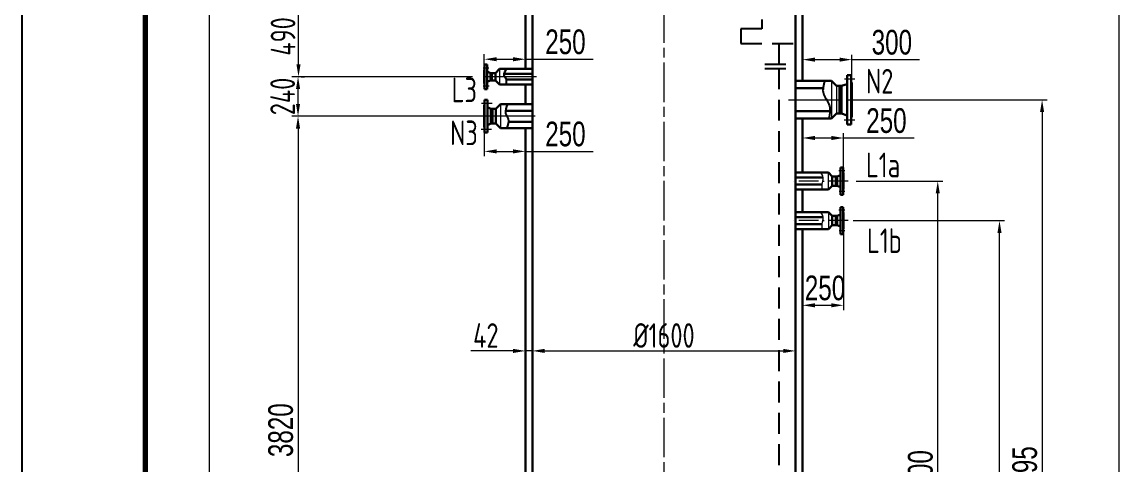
# Model space of a CAD drawing. Header units: millimetres. Extents: x -750 to 17070, y -300 to 24930.
# Drawn here: x -750 to 5948, y 8225 to 10919 of the extents above; entities that cross this region are included whole.
import ezdxf

# ---------------------------------------------------------------- set-up
doc = ezdxf.new("R2010")
doc.units = ezdxf.units.MM
doc.header["$LTSCALE"] = 10
for name, pattern in [('ACAD_ISO08W100', [36, 24, -3, 6, -3]), ('ACAD_ISO10W100', [18, 12, -3, 0, -3]), ('CENTER', [50.8, 31.75, -6.35, 6.35, -6.35]), ('DASHED', [19.05, 12.7, -6.35])]:
    doc.linetypes.add(name, pattern=pattern)
doc.layers.get('0').update_dxf_attribs({"lineweight": 30})
for name, color, linetype, lineweight in [('1轮廓实线层', 7, 'Continuous', 30), ('1轮廓实线层 @ 30', 7, 'Continuous', 30), ('3', 2, 'CENTER', 15), ('3中心线层', 1, 'CENTER', 15), ('6文字层 @ 30', 3, 'Continuous', 15), ('7标注层', 4, 'Continuous', 15), ('中心线', 1, 'ACAD_ISO10W100', 18), ('图框层', 7, 'Continuous', 70)]:
    doc.layers.add(name, color=color, linetype=linetype, lineweight=lineweight)
for name, color, linetype in [('2细线层', 4, 'Continuous'), ('4虚线层', 6, 'DASHED'), ('4虚线层 @ 30', 6, 'DASHED')]:
    doc.layers.add(name, color=color, linetype=linetype)
doc.styles.add('HGCAD', font='HGCAD.SHX', dxfattribs={"width": 0.75, "bigfont": 'HGCADHZ.SHX'})
doc.styles.add('PC_TEXTSTYLE', font='isocp.shx', dxfattribs={"width": 0.8, "bigfont": 'hzfs.shx'})
doc.dimstyles.new('HGCAD', dxfattribs={"dimtxt": 5, "dimasz": 2.5, "dimexe": 1, "dimexo": 1, "dimgap": 1, "dimtad": 1, "dimdec": 1, "dimdsep": 46, "dimtxsty": 'HGCAD', "dimcen": 0, "dimclrd": 4, "dimclre": 4, "dimclrt": 3, "dimadec": 1, "dimazin": 0, "dimtfac": 1, "dimtmove": 0, "dimatfit": 3, "dimfxl": 0, "dimlwd": 15, "dimlwe": 15, "dimarcsym": 0})
doc.dimstyles.new('ISO-25', dxfattribs={"dimscale": 0, "dimtxt": 5, "dimasz": 2.5, "dimexe": 1.25, "dimexo": 0.625, "dimtad": 1, "dimtxsty": 'PC_TEXTSTYLE', "dimcen": 2.5, "dimclrd": 4, "dimclre": 4, "dimclrt": 3, "dimadec": 0, "dimazin": 0, "dimtfac": 1, "dimtmove": 0, "dimatfit": 3, "dimfxl": 0, "dimlwd": 15, "dimlwe": 15, "dimarcsym": 0})

# ---------------------------------------------------------------- blocks, each defined once
blk = doc.blocks.new('*D142')
at = {"layer": '1轮廓实线层', "color": 4, "lineweight": 15}
for p, q in [((4243.8, 9681.7), (4243.8, 9166.3)), ((3993.8, 9603), (3993.8, 9166.3)), ((4068.8, 9196.3), (4168.8, 9196.3))]:
    blk.add_line(p, q, dxfattribs=at)
at = {"layer": '1轮廓实线层', "color": 4}
for points in [[(4068.8, 9208.8), (4068.8, 9183.8), (3993.8, 9196.3)], [(4168.8, 9183.8), (4168.8, 9208.8), (4243.8, 9196.3)]]:
    blk.add_solid(points, dxfattribs=at)
at = {"layer": 'Defpoints', "color": 0}
for p in [(4243.8, 9711.7), (3993.8, 9633), (4243.8, 9196.3)]:
    blk.add_point(p, dxfattribs=at)
at = {"layer": '1轮廓实线层', "color": 3, "lineweight": 15, "insert": (4130.7, 9301.3), "char_height": 150, "attachment_point": 5, "style": 'HGCAD'}
blk.add_mtext('250', dxfattribs=at)
blk = doc.blocks.new('*D161')
at = {"layer": '1轮廓实线层', "color": 4, "lineweight": 15}
for p, q in [((4319.6, 9951.7), (4845.9, 9951.7)), ((4815.9, 6426.7), (4815.9, 9876.7)), ((4815.9, 6351.7), (4785.9, 6351.7))]:
    blk.add_line(p, q, dxfattribs=at)
at = {"layer": '1轮廓实线层', "color": 4}
for points in [[(4828.4, 9876.7), (4803.4, 9876.7), (4815.9, 9951.7)], [(4803.4, 6426.7), (4828.4, 6426.7), (4815.9, 6351.7)]]:
    blk.add_solid(points, dxfattribs=at)
at = {"layer": 'Defpoints', "color": 0}
for p in [(4289.6, 9951.7), (4815.9, 9951.7), (4845.9, 6351.7)]:
    blk.add_point(p, dxfattribs=at)
at = {"layer": '1轮廓实线层', "color": 3, "lineweight": 15, "insert": (4710.9, 8151.7), "char_height": 150, "attachment_point": 5, "rotation": 90, "style": 'HGCAD'}
blk.add_mtext('3600', dxfattribs=at)
blk = doc.blocks.new('*D162')
at = {"layer": '1轮廓实线层', "color": 4, "lineweight": 15}
for p, q in [((4300.8, 9711.7), (5221.2, 9711.7)), ((5191.2, 6186.7), (5191.2, 9636.7)), ((4788.7, 6111.7), (5221.2, 6111.7))]:
    blk.add_line(p, q, dxfattribs=at)
at = {"layer": '1轮廓实线层', "color": 4}
for points in [[(5203.7, 9636.7), (5178.7, 9636.7), (5191.2, 9711.7)], [(5178.7, 6186.7), (5203.7, 6186.7), (5191.2, 6111.7)]]:
    blk.add_solid(points, dxfattribs=at)
at = {"layer": 'Defpoints', "color": 0}
for p in [(4270.8, 9711.7), (5191.2, 9711.7), (4758.7, 6111.7)]:
    blk.add_point(p, dxfattribs=at)
at = {"layer": '1轮廓实线层', "color": 3, "lineweight": 15, "insert": (5086.2, 7896.7), "char_height": 150, "attachment_point": 5, "rotation": 90, "style": 'HGCAD'}
blk.add_mtext('3600', dxfattribs=at)
blk = doc.blocks.new('*D163')
at = {"layer": '1轮廓实线层', "color": 4, "lineweight": 15}
for p, q in [((4260.8, 10446.7), (5480, 10446.7)), ((5450, 10371.7), (5450, 6026.7)), ((4913.4, 5951.7), (5480, 5951.7))]:
    blk.add_line(p, q, dxfattribs=at)
at = {"layer": '1轮廓实线层', "color": 4}
for points in [[(5462.5, 10371.7), (5437.5, 10371.7), (5450, 10446.7)], [(5437.5, 6026.7), (5462.5, 6026.7), (5450, 5951.7)]]:
    blk.add_solid(points, dxfattribs=at)
at = {"layer": 'Defpoints', "color": 0}
for p in [(4230.8, 10446.7), (4883.4, 5951.7), (5450, 5951.7)]:
    blk.add_point(p, dxfattribs=at)
at = {"layer": '1轮廓实线层', "color": 3, "lineweight": 15, "insert": (5345, 8175.4), "char_height": 150, "attachment_point": 5, "rotation": 90, "style": 'HGCAD'}
blk.add_mtext('4495', dxfattribs=at)
blk = doc.blocks.new('*D164')
at = {"layer": '1轮廓实线层', "color": 4, "lineweight": 15}
for p, q in [((2099.8, 10346.7), (897.6, 10346.7)), ((927.6, 10271.7), (927.6, 6601.7)), ((897.6, 6526.7), (897.6, 6526.7))]:
    blk.add_line(p, q, dxfattribs=at)
at = {"layer": '1轮廓实线层', "color": 4}
for points in [[(940.1, 10271.7), (915.1, 10271.7), (927.6, 10346.7)], [(915.1, 6601.7), (940.1, 6601.7), (927.6, 6526.7)]]:
    blk.add_solid(points, dxfattribs=at)
at = {"layer": 'Defpoints', "color": 0}
for p in [(2129.8, 10346.7), (927.6, 6526.7), (927.6, 6526.7)]:
    blk.add_point(p, dxfattribs=at)
at = {"layer": '1轮廓实线层', "color": 3, "lineweight": 15, "insert": (822.6, 8436.7), "char_height": 150, "attachment_point": 5, "rotation": 90, "style": 'HGCAD'}
blk.add_mtext('3820', dxfattribs=at)
blk = doc.blocks.new('*D32')
at = {"color": 4, "lineweight": 15}
for p, q in [((1987.5, 10586.7), (890.1, 10586.7)), ((927.6, 10421.7), (927.6, 10511.7)), ((908.9, 10346.7), (890.1, 10346.7))]:
    blk.add_line(p, q, dxfattribs=at)
at = {"color": 4}
for points in [[(940.1, 10511.7), (915.1, 10511.7), (927.6, 10586.7)], [(915.1, 10421.7), (940.1, 10421.7), (927.6, 10346.7)]]:
    blk.add_solid(points, dxfattribs=at)
at = {"layer": 'Defpoints', "color": 0}
for p in [(927.6, 10586.7), (2006.3, 10586.7), (927.6, 10346.7)]:
    blk.add_point(p, dxfattribs=at)
at = {"color": 3, "insert": (833.9, 10466.7), "char_height": 150, "attachment_point": 5, "rotation": 90, "style": 'PC_TEXTSTYLE'}
blk.add_mtext('240', dxfattribs=at)
blk = doc.blocks.new('*D33')
at = {"color": 4, "lineweight": 15}
for p, q in [((2291.1, 11076.7), (892.8, 11076.7)), ((930.3, 10661.7), (930.3, 11001.7)), ((946.4, 10586.7), (967.8, 10586.7))]:
    blk.add_line(p, q, dxfattribs=at)
at = {"color": 4}
for points in [[(942.8, 11001.7), (917.8, 11001.7), (930.3, 11076.7)], [(917.8, 10661.7), (942.8, 10661.7), (930.3, 10586.7)]]:
    blk.add_solid(points, dxfattribs=at)
at = {"layer": 'Defpoints', "color": 0}
for p in [(930.3, 11076.7), (2309.8, 11076.7), (927.6, 10586.7)]:
    blk.add_point(p, dxfattribs=at)
at = {"color": 3, "insert": (836.5, 10831.7), "char_height": 150, "attachment_point": 5, "rotation": 90, "style": 'PC_TEXTSTYLE'}
blk.add_mtext('490', dxfattribs=at)
blk = doc.blocks.new('*D177')
at = {"layer": '1轮廓实线层', "color": 4, "lineweight": 15}
for p, q in [((5100.6, 22491.7), (5947.7, 22491.7)), ((5917.7, 6026.7), (5917.7, 22416.7)), ((5100.6, 5951.7), (5947.7, 5951.7))]:
    blk.add_line(p, q, dxfattribs=at)
at = {"layer": '1轮廓实线层', "color": 4}
for points in [[(5930.2, 22416.7), (5905.2, 22416.7), (5917.7, 22491.7)], [(5905.2, 6026.7), (5930.2, 6026.7), (5917.7, 5951.7)]]:
    blk.add_solid(points, dxfattribs=at)
at = {"layer": 'Defpoints', "color": 0}
for p in [(5070.6, 22491.7), (5917.7, 22491.7), (5070.6, 5951.7)]:
    blk.add_point(p, dxfattribs=at)
at = {"layer": '1轮廓实线层', "color": 3, "lineweight": 15, "insert": (5812.7, 14383.7), "char_height": 150, "attachment_point": 5, "rotation": 90, "style": 'HGCAD'}
blk.add_mtext('16540', dxfattribs=at)
blk = doc.blocks.new('*D178')
at = {"layer": '1轮廓实线层', "color": 4, "lineweight": 15}
for p, q in [((2801.8, 23266.7), (357.1, 23266.7)), ((387.1, 23191.7), (387.1, 4001.7)), ((2279.8, 3926.7), (357.1, 3926.7))]:
    blk.add_line(p, q, dxfattribs=at)
at = {"layer": '1轮廓实线层', "color": 4}
for points in [[(399.6, 23191.7), (374.6, 23191.7), (387.1, 23266.7)], [(374.6, 4001.7), (399.6, 4001.7), (387.1, 3926.7)]]:
    blk.add_solid(points, dxfattribs=at)
at = {"layer": 'Defpoints', "color": 0}
for p in [(2831.8, 23266.7), (387.1, 3926.7), (2309.8, 3926.7)]:
    blk.add_point(p, dxfattribs=at)
at = {"layer": '1轮廓实线层', "color": 3, "lineweight": 15, "insert": (282.1, 13596.7), "char_height": 150, "attachment_point": 5, "rotation": 90, "style": 'HGCAD'}
blk.add_mtext('~19340', dxfattribs=at)
blk = doc.blocks.new('*D34')
at = {"color": 4, "lineweight": 15}
for p, q in [((2351.8, 8776.8), (2351.8, 8956.4)), ((2426.8, 8918.9), (3876.8, 8918.9)), ((3951.8, 8776.8), (3951.8, 8956.4))]:
    blk.add_line(p, q, dxfattribs=at)
at = {"color": 4}
for points in [[(2426.8, 8931.4), (2426.8, 8906.4), (2351.8, 8918.9)], [(3876.8, 8906.4), (3876.8, 8931.4), (3951.8, 8918.9)]]:
    blk.add_solid(points, dxfattribs=at)
at = {"layer": 'Defpoints', "color": 0}
for p in [(3951.8, 8918.9), (2351.8, 8758), (3951.8, 8758)]:
    blk.add_point(p, dxfattribs=at)
at = {"color": 3, "insert": (3151.8, 9012.7), "char_height": 150, "attachment_point": 5, "style": 'PC_TEXTSTYLE'}
blk.add_mtext('%%C1600', dxfattribs=at)
blk = doc.blocks.new('*D35')
at = {"color": 4, "lineweight": 15}
for p, q in [((2234.8, 8918.9), (1978.3, 8918.9)), ((2309.8, 8937.7), (2309.8, 8956.4)), ((2351.8, 8918.9), (2309.8, 8918.9)), ((2351.8, 8937.7), (2351.8, 8956.4)), ((2426.8, 8918.9), (2501.8, 8918.9))]:
    blk.add_line(p, q, dxfattribs=at)
at = {"color": 4}
for points in [[(2234.8, 8906.4), (2234.8, 8931.4), (2309.8, 8918.9)], [(2426.8, 8931.4), (2426.8, 8906.4), (2351.8, 8918.9)]]:
    blk.add_solid(points, dxfattribs=at)
at = {"layer": 'Defpoints', "color": 0}
for p in [(2309.8, 8918.9), (2309.8, 8918.9), (2351.8, 8918.9)]:
    blk.add_point(p, dxfattribs=at)
at = {"color": 3, "insert": (2069.1, 9012.7), "char_height": 150, "attachment_point": 5, "style": 'PC_TEXTSTYLE'}
blk.add_mtext('42', dxfattribs=at)
blk = doc.blocks.new('*D179')
at = {"layer": '1轮廓实线层', "color": 4, "lineweight": 15}
for p, q in [((3993.8, 10710.4), (3993.8, 10720.6)), ((4293.8, 10582.2), (4293.8, 10720.6)), ((4068.8, 10690.6), (4218.8, 10690.6)), ((4293.8, 10690.6), (4705, 10690.6))]:
    blk.add_line(p, q, dxfattribs=at)
at = {"layer": '1轮廓实线层', "color": 4}
for points in [[(4068.8, 10703.1), (4068.8, 10678.1), (3993.8, 10690.6)], [(4218.8, 10678.1), (4218.8, 10703.1), (4293.8, 10690.6)]]:
    blk.add_solid(points, dxfattribs=at)
at = {"layer": 'Defpoints', "color": 0}
for p in [(3993.8, 10680.4), (4293.8, 10690.6), (4293.8, 10552.2)]:
    blk.add_point(p, dxfattribs=at)
at = {"layer": '1轮廓实线层', "color": 3, "lineweight": 15, "insert": (4536.9, 10795.6), "char_height": 150, "attachment_point": 5, "style": 'HGCAD'}
blk.add_mtext('300', dxfattribs=at)
blk = doc.blocks.new('*D180')
at = {"layer": '1轮廓实线层', "color": 4, "lineweight": 15}
for p, q in [((3993.8, 10054.8), (3993.8, 10244)), ((4068.8, 10214), (4168.8, 10214)), ((4243.8, 10031.2), (4243.8, 10244)), ((4243.8, 10214), (4672, 10214))]:
    blk.add_line(p, q, dxfattribs=at)
at = {"layer": '1轮廓实线层', "color": 4}
for points in [[(4068.8, 10226.5), (4068.8, 10201.5), (3993.8, 10214)], [(4168.8, 10201.5), (4168.8, 10226.5), (4243.8, 10214)]]:
    blk.add_solid(points, dxfattribs=at)
at = {"layer": 'Defpoints', "color": 0}
for p in [(4243.8, 10214), (3993.8, 10024.8), (4243.8, 10001.2)]:
    blk.add_point(p, dxfattribs=at)
at = {"layer": '1轮廓实线层', "color": 3, "lineweight": 15, "insert": (4503.9, 10319), "char_height": 150, "attachment_point": 5, "style": 'HGCAD'}
blk.add_mtext('250', dxfattribs=at)
blk = doc.blocks.new('*D181')
at = {"layer": '1轮廓实线层', "color": 4, "lineweight": 15}
for p, q in [((2059.8, 10658.7), (2059.8, 10723.1)), ((2309.8, 10695.3), (2309.8, 10723.1)), ((2134.8, 10693.1), (2234.8, 10693.1)), ((2309.8, 10693.1), (2721, 10693.1))]:
    blk.add_line(p, q, dxfattribs=at)
at = {"layer": '1轮廓实线层', "color": 4}
for points in [[(2134.8, 10705.6), (2134.8, 10680.6), (2059.8, 10693.1)], [(2234.8, 10680.6), (2234.8, 10705.6), (2309.8, 10693.1)]]:
    blk.add_solid(points, dxfattribs=at)
at = {"layer": 'Defpoints', "color": 0}
for p in [(2309.8, 10693.1), (2309.8, 10665.3), (2059.8, 10628.7)]:
    blk.add_point(p, dxfattribs=at)
at = {"layer": '1轮廓实线层', "color": 3, "lineweight": 15, "insert": (2552.9, 10798.1), "char_height": 150, "attachment_point": 5, "style": 'HGCAD'}
blk.add_mtext('250', dxfattribs=at)
blk = doc.blocks.new('*D182')
at = {"layer": '1轮廓实线层', "color": 4, "lineweight": 15}
for p, q in [((2059.8, 10250.7), (2059.8, 10102.5)), ((2309.8, 10210.9), (2309.8, 10102.5)), ((2134.8, 10132.5), (2234.8, 10132.5)), ((2309.8, 10132.5), (2721, 10132.5))]:
    blk.add_line(p, q, dxfattribs=at)
at = {"layer": '1轮廓实线层', "color": 4}
for points in [[(2134.8, 10145), (2134.8, 10120), (2059.8, 10132.5)], [(2234.8, 10120), (2234.8, 10145), (2309.8, 10132.5)]]:
    blk.add_solid(points, dxfattribs=at)
at = {"layer": 'Defpoints', "color": 0}
for p in [(2059.8, 10280.7), (2309.8, 10240.9), (2309.8, 10132.5)]:
    blk.add_point(p, dxfattribs=at)
at = {"layer": '1轮廓实线层', "color": 3, "lineweight": 15, "insert": (2552.9, 10237.5), "char_height": 150, "attachment_point": 5, "style": 'HGCAD'}
blk.add_mtext('250', dxfattribs=at)
blk = doc.blocks.new('*U23')
at = {"layer": '2细线层'}
blk.add_line((-750, -300), (-750, 24930), dxfattribs=at)
at = {"layer": '图框层'}
blk.add_line((0, 0), (0, 24630), dxfattribs=at)

msp = doc.modelspace()

# ---------------------------------------------------------------- linework, layer by layer
for p, q in [((2351.821, 22516.744), (2351.821, 5926.744)), ((3951.821, 22516.744), (3951.821, 5926.744)), ((3993.821, 21432.244), (3993.821, 10561.244)), ((2309.821, 11003.912), (2309.821, 10634.244)), ((2152.821, 10634.244), (2351.821, 10634.244)), ((2178.477, 10604.244), (2351.821, 10604.244)), ((2152.821, 10539.244), (2351.821, 10539.244)), ((2192.708, 10569.244), (2351.821, 10569.244)), ((2309.821, 10539.244), (2309.821, 10420.244)), ((2351.821, 10420.244), (2158.821, 10420.244)), ((2351.821, 10380.244), (2187.9, 10380.244)), ((3993.821, 10332.244), (3993.821, 10003.244)), ((2351.821, 10273.244), (2158.821, 10273.244)), ((2351.821, 10313.244), (2206.096, 10313.244)), ((2309.821, 10273.244), (2309.821, 6860.744)), ((4150.821, 10003.244), (3951.821, 10003.244)), ((4150.821, 10003.244), (3951.821, 10003.244)), ((4150.821, 10003.244), (3951.821, 10003.244)), ((4150.821, 10003.244), (3951.821, 10003.244)), ((4203.821, 9980.244), (4173.821, 9980.244)), ((4203.821, 9980.244), (4173.821, 9980.244)), ((4203.821, 9980.244), (4173.821, 9980.244)), ((4203.821, 9980.244), (4173.821, 9980.244)), ((4117.578, 9973.244), (3951.821, 9973.244)), ((4117.578, 9973.244), (3951.821, 9973.244)), ((4117.578, 9973.244), (3951.821, 9973.244)), ((4117.578, 9973.244), (3951.821, 9973.244)), ((4111.261, 9930.244), (3951.821, 9930.244)), ((4111.261, 9930.244), (3951.821, 9930.244)), ((4111.261, 9930.244), (3951.821, 9930.244)), ((4111.261, 9930.244), (3951.821, 9930.244)), ((4203.821, 9923.244), (4173.821, 9923.244)), ((4203.821, 9923.244), (4173.821, 9923.244)), ((4203.821, 9923.244), (4173.821, 9923.244)), ((4203.821, 9923.244), (4173.821, 9923.244)), ((4150.821, 9900.244), (3951.821, 9900.244)), ((4150.821, 9900.244), (3951.821, 9900.244)), ((4150.821, 9900.244), (3951.821, 9900.244)), ((4150.821, 9900.244), (3951.821, 9900.244)), ((3993.821, 9900.244), (3993.821, 9763.244)), ((4150.821, 9763.244), (3951.821, 9763.244)), ((4117.578, 9733.244), (3951.821, 9733.244)), ((4203.821, 9740.244), (4173.821, 9740.244)), ((4111.261, 9690.244), (3951.821, 9690.244)), ((4150.821, 9660.244), (3951.821, 9660.244)), ((3993.821, 9660.244), (3993.821, 6403.244)), ((4203.821, 9683.244), (4173.821, 9683.244))]:
    msp.add_line(p, q)
at = {"layer": '1轮廓实线层'}
for p, q in [((2061.821, 10661.744), (2077.821, 10661.744)), ((2061.821, 10511.744), (2061.821, 10661.744)), ((2077.821, 10511.744), (2077.821, 10661.744)), ((2059.821, 10628.744), (2061.821, 10628.744)), ((2059.821, 10544.744), (2059.821, 10628.744)), ((2077.821, 10618.744), (2097.821, 10609.244)), ((2097.821, 10609.244), (2127.821, 10609.244)), ((2097.821, 10565.661), (2097.821, 10608.033)), ((2104.821, 10564.244), (2104.821, 10609.244)), ((2127.821, 10609.244), (2152.821, 10634.244)), ((2127.821, 10609.244), (2127.821, 10564.244)), ((4289.321, 10596.744), (4265.821, 10596.744)), ((4265.821, 10596.744), (4265.821, 10296.744)), ((4289.321, 10596.744), (4289.321, 10296.744)), ((2059.821, 10544.744), (2061.821, 10544.744)), ((2077.821, 10554.744), (2097.821, 10564.244)), ((2097.821, 10564.244), (2127.821, 10564.244)), ((2127.821, 10564.244), (2152.821, 10539.244)), ((4170.471, 10561.244), (3951.821, 10561.244)), ((3951.821, 10516.244), (4118.937, 10516.244)), ((4200.821, 10530.894), (4170.471, 10561.244)), ((4230.821, 10530.894), (4200.821, 10530.894)), ((4218.821, 10530.894), (4218.821, 10362.594)), ((4230.821, 10530.894), (4265.821, 10541.744)), ((4230.821, 10529.679), (4230.821, 10362.897)), ((4293.821, 10552.244), (4289.321, 10552.244)), ((4293.821, 10552.244), (4293.821, 10341.244)), ((2061.821, 10511.744), (2077.821, 10511.744)), ((2059.821, 10412.744), (2061.821, 10412.744)), ((2059.821, 10280.744), (2059.821, 10412.744)), ((2061.821, 10446.744), (2079.821, 10446.744)), ((2061.821, 10246.744), (2061.821, 10446.744)), ((2079.821, 10246.744), (2079.821, 10446.744)), ((2099.821, 10391.244), (2079.821, 10401.744)), ((2099.821, 10391.244), (2129.821, 10391.244)), ((2099.821, 10304.936), (2099.821, 10389.308)), ((2109.821, 10302.244), (2109.821, 10391.244)), ((2129.821, 10391.244), (2158.821, 10420.244)), ((2129.821, 10391.244), (2129.821, 10302.244)), ((3951.821, 10377.244), (4159.724, 10377.244)), ((4170.471, 10332.244), (3951.821, 10332.244)), ((4200.821, 10362.594), (4170.471, 10332.244)), ((4230.821, 10362.594), (4200.821, 10362.594)), ((4230.821, 10362.594), (4265.821, 10351.744)), ((4293.821, 10341.244), (4289.321, 10341.244)), ((2059.821, 10280.744), (2061.821, 10280.744)), ((2099.821, 10302.244), (2079.821, 10291.744)), ((2099.821, 10302.244), (2129.821, 10302.244)), ((2129.821, 10302.244), (2158.821, 10273.244)), ((4289.321, 10296.744), (4265.821, 10296.744)), ((2061.821, 10246.744), (2079.821, 10246.744)), ((4150.821, 10003.244), (4173.821, 9980.244)), ((4150.821, 10003.244), (4173.821, 9980.244)), ((4150.821, 10003.244), (4173.821, 9980.244)), ((4150.821, 10003.244), (4173.821, 9980.244)), ((4150.821, 10003.244), (4173.821, 9980.244)), ((4150.821, 10003.244), (4173.821, 9980.244)), ((4173.821, 9980.244), (4173.821, 9923.244)), ((4173.821, 9980.244), (4173.821, 9923.244)), ((4173.821, 9980.244), (4173.821, 9923.244)), ((4173.821, 9980.244), (4173.821, 9923.244)), ((4195.821, 9980.244), (4195.821, 9923.244)), ((4195.821, 9980.244), (4195.821, 9923.244)), ((4195.821, 9980.244), (4195.821, 9923.244)), ((4195.821, 9980.244), (4195.821, 9923.244)), ((4203.821, 9980.244), (4223.821, 9988.744)), ((4203.821, 9980.244), (4223.821, 9988.744)), ((4203.821, 9980.244), (4223.821, 9988.744)), ((4203.821, 9980.244), (4223.821, 9988.744)), ((4241.821, 10034.244), (4223.821, 10034.244)), ((4223.821, 10034.244), (4223.821, 9869.244)), ((4241.821, 10034.244), (4223.821, 10034.244)), ((4223.821, 10034.244), (4223.821, 9869.244)), ((4241.821, 10034.244), (4223.821, 10034.244)), ((4223.821, 10034.244), (4223.821, 9869.244)), ((4241.821, 10034.244), (4223.821, 10034.244)), ((4223.821, 10034.244), (4223.821, 9869.244)), ((4241.821, 10034.244), (4241.821, 9869.244)), ((4241.821, 10034.244), (4241.821, 9869.244)), ((4241.821, 10034.244), (4241.821, 9869.244)), ((4241.821, 10034.244), (4241.821, 9869.244)), ((4243.821, 10001.244), (4241.821, 10001.244)), ((4243.821, 10001.244), (4241.821, 10001.244)), ((4243.821, 10001.244), (4241.821, 10001.244)), ((4243.821, 10001.244), (4241.821, 10001.244)), ((4243.821, 10001.244), (4241.821, 10001.244)), ((4243.821, 10001.244), (4241.821, 10001.244)), ((4243.821, 10001.244), (4243.821, 9902.244)), ((4243.821, 10001.244), (4243.821, 9902.244)), ((4243.821, 10001.244), (4243.821, 9902.244)), ((4243.821, 10001.244), (4243.821, 9902.244)), ((4243.821, 10001.244), (4243.821, 9902.244)), ((4243.821, 10001.244), (4243.821, 9902.244)), ((4150.821, 9900.244), (4173.821, 9923.244)), ((4150.821, 9900.244), (4173.821, 9923.244)), ((4150.821, 9900.244), (4173.821, 9923.244)), ((4150.821, 9900.244), (4173.821, 9923.244)), ((4203.821, 9978.65), (4203.821, 9924.85)), ((4203.821, 9978.65), (4203.821, 9924.85)), ((4203.821, 9978.65), (4203.821, 9924.85)), ((4203.821, 9978.65), (4203.821, 9924.85)), ((4203.821, 9923.244), (4223.821, 9914.744)), ((4203.821, 9923.244), (4223.821, 9914.744)), ((4203.821, 9923.244), (4223.821, 9914.744)), ((4203.821, 9923.244), (4223.821, 9914.744)), ((4241.821, 9869.244), (4223.821, 9869.244)), ((4241.821, 9869.244), (4223.821, 9869.244)), ((4241.821, 9869.244), (4223.821, 9869.244)), ((4241.821, 9869.244), (4223.821, 9869.244)), ((4243.821, 9902.244), (4241.821, 9902.244)), ((4243.821, 9902.244), (4241.821, 9902.244)), ((4243.821, 9902.244), (4241.821, 9902.244)), ((4243.821, 9902.244), (4241.821, 9902.244)), ((4243.821, 9902.244), (4241.821, 9902.244)), ((4243.821, 9902.244), (4241.821, 9902.244)), ((4241.821, 9794.244), (4223.821, 9794.244)), ((4223.821, 9794.244), (4223.821, 9629.244)), ((4241.821, 9794.244), (4241.821, 9629.244)), ((4150.821, 9763.244), (4173.821, 9740.244)), ((4150.821, 9763.244), (4173.821, 9740.244)), ((4173.821, 9740.244), (4173.821, 9683.244)), ((4195.821, 9740.244), (4195.821, 9683.244)), ((4203.821, 9740.244), (4223.821, 9748.744)), ((4203.821, 9738.65), (4203.821, 9684.85)), ((4243.821, 9761.244), (4241.821, 9761.244)), ((4243.821, 9761.244), (4241.821, 9761.244)), ((4243.821, 9761.244), (4241.821, 9761.244)), ((4243.821, 9761.244), (4243.821, 9662.244)), ((4243.821, 9761.244), (4243.821, 9662.244)), ((4243.821, 9761.244), (4243.821, 9662.244)), ((4150.821, 9660.244), (4173.821, 9683.244)), ((4203.821, 9683.244), (4223.821, 9674.744)), ((4243.821, 9662.244), (4241.821, 9662.244)), ((4243.821, 9662.244), (4241.821, 9662.244)), ((4241.821, 9629.244), (4223.821, 9629.244))]:
    msp.add_line(p, q, dxfattribs=at)
at = {"layer": '1轮廓实线层', "lineweight": 15}
for p, q in [((2152.821, 10634.244), (2152.821, 10539.244)), ((4170.471, 10561.244), (4170.471, 10332.244)), ((4200.821, 10530.894), (4200.821, 10362.594)), ((2158.821, 10420.244), (2158.821, 10273.244)), ((4150.289, 10003.244), (4150.289, 9900.244)), ((4150.821, 9763.244), (4150.821, 9660.244))]:
    msp.add_line(p, q, dxfattribs=at)
at = {"layer": '2细线层'}
for points in [[(2195.692, 10634.244), (2179.024, 10595.186), (2190.677, 10575.292), (2190.677, 10539.244)], [(4128.807, 10561.244), (4120.905, 10484.755), (4154.096, 10419.994), (4154.096, 10332.244)], [(2201.579, 10420.244), (2189.019, 10362.699), (2204.09, 10329.787), (2196.276, 10273.244)]]:
    msp.add_spline(points, degree=3, dxfattribs=at)
at = {"layer": '3'}
for p, q in [((4312.04, 10571.744), (4248.827, 10571.744)), ((4312.04, 10321.744), (4247.943, 10321.744)), ((4251.344, 10014.244), (4215.546, 10014.244)), ((4251.344, 10014.244), (4215.546, 10014.244)), ((4251.344, 10014.244), (4215.546, 10014.244)), ((4251.344, 10014.244), (4215.546, 10014.244)), ((4251.344, 10014.244), (4215.546, 10014.244)), ((4251.344, 10014.244), (4215.546, 10014.244)), ((4251.344, 9889.244), (4217.189, 9889.244)), ((4251.344, 9889.244), (4217.189, 9889.244)), ((4251.344, 9889.244), (4217.189, 9889.244)), ((4251.344, 9889.244), (4217.189, 9889.244)), ((4251.344, 9889.244), (4217.189, 9889.244)), ((4251.344, 9889.244), (4217.189, 9889.244)), ((4251.344, 9774.244), (4215.546, 9774.244)), ((4251.344, 9774.244), (4215.546, 9774.244)), ((4251.344, 9774.244), (4215.546, 9774.244)), ((4251.344, 9649.244), (4217.189, 9649.244)), ((4251.344, 9649.244), (4217.189, 9649.244)), ((4251.344, 9649.244), (4217.189, 9649.244))]:
    msp.add_line(p, q, dxfattribs=at)
at = {"layer": '3中心线层', "linetype": 'ACAD_ISO08W100', "lineweight": 15}
msp.add_line((3151.821, 23272.673), (3151.821, 3885.805), dxfattribs=at)
at = {"layer": '3中心线层'}
for p, q in [((2377.678, 10586.744), (2006.283, 10586.744)), ((2053.008, 10641.744), (2087.834, 10641.744)), ((2052.282, 10531.744), (2088.914, 10531.744)), ((2041.839, 10426.744), (2107.828, 10426.744)), ((3907.781, 10446.744), (4356.473, 10446.744)), ((2368.579, 10346.744), (2048.432, 10346.744)), ((2041.544, 10266.744), (2103.224, 10266.744))]:
    msp.add_line(p, q, dxfattribs=at)
at = {"layer": '4虚线层'}
for p, q in [((3746.879, 11315.771), (3746.879, 10878.56)), ((3746.879, 10878.56), (3619.811, 10878.56)), ((3619.811, 10878.56), (3619.811, 10788.987)), ((3619.811, 10788.987), (3951.821, 10788.987)), ((3849.069, 10788.987), (3849.069, 10662.785)), ((3765.48, 10662.785), (3924.392, 10662.785)), ((3765.48, 10637.505), (3924.392, 10637.505)), ((3849.069, 10637.505), (3849.069, 5951.744))]:
    msp.add_line(p, q, dxfattribs=at)
at = {"layer": '7标注层'}
for points in [[(4103.853, 10003.244), (4118.179, 9962.387), (4113.062, 9942.676), (4113.062, 9900.244)], [(4103.853, 10003.244), (4118.179, 9962.387), (4113.062, 9942.676), (4113.062, 9900.244)], [(4103.853, 10003.244), (4118.179, 9962.387), (4113.062, 9942.676), (4113.062, 9900.244)], [(4103.853, 10003.244), (4118.179, 9962.387), (4113.062, 9942.676), (4113.062, 9900.244)], [(4103.853, 9763.244), (4118.179, 9722.387), (4113.062, 9702.676), (4113.062, 9660.244)]]:
    msp.add_spline(points, degree=3, dxfattribs=at)
at = {"layer": '中心线'}
for p, q in [((4270.807, 9951.744), (3925.149, 9951.744)), ((4270.807, 9951.744), (3925.149, 9951.744)), ((4270.807, 9951.744), (3925.149, 9951.744)), ((4270.807, 9951.744), (3925.149, 9951.744)), ((4270.807, 9951.744), (3925.149, 9951.744)), ((4270.807, 9951.744), (3925.149, 9951.744)), ((4270.807, 9951.744), (3925.149, 9951.744)), ((4270.807, 9711.744), (3925.149, 9711.744)), ((4270.807, 9711.744), (3925.149, 9711.744))]:
    msp.add_line(p, q, dxfattribs=at)

# ---------------------------------------------------------------- block references
at = {"layer": '图框层'}
msp.add_blockref('*U23', (0, 0), dxfattribs=at)

# ---------------------------------------------------------------- texts
at = {"layer": '4虚线层 @ 30', "char_height": 150, "attachment_point": 1, "style": 'PC_TEXTSTYLE'}
for s, insert in [('{\\Fisocp,hzfs|c134;\\C3;N2}', (4379.824, 10634.291)), ('{\\Fisocp,hzfs|c134;\\C3;L3}', (1861.563, 10581.687)), ('{\\Fisocp,hzfs|c134;\\C3;N3}', (1852.036, 10319.982)), ('{\\Fisocp,hzfs|c134;\\C3;L1a}', (4379.824, 10124.736)), ('{\\Fisocp,hzfs|c134;\\C3;L1b}', (4386.377, 9664.074))]:
    msp.add_mtext_dynamic_manual_height_columns(s, width=62.84359, gutter_width=750, heights=[0], dxfattribs=dict(at, insert=insert))

# ---------------------------------------------------------------- dimensions: what is measured, and where the dimension line sits
at = {"layer": '1轮廓实线层 @ 30', "lineweight": 15}
dim = msp.add_linear_dim(base=(387.135, 3926.744), p1=(2831.813, 23266.743), p2=(2309.821, 3926.744), angle=90, text='~19340', dimstyle='HGCAD', override={"dimscale": 30, "dimtxsty": 'HGCAD'}, dxfattribs=at)
dim.commit()
dim.dimension.update_dxf_attribs({"geometry": '*D178', "text_midpoint": (387.135, 13596.744), "dimtype": 160})
for base, p1, p2, picture, middle in [((5917.69, 22491.744), (5070.564, 5951.744), (5070.564, 22491.744), '*D177', (5917.69, 14383.703)), ((5450.02, 5951.744), (4230.821, 10446.744), (4883.439, 5951.744), '*D163', (5450.02, 8175.445)), ((5191.172, 9711.744), (4758.668, 6111.744), (4270.807, 9711.744), '*D162', (5191.172, 7896.727))]:
    dim = msp.add_linear_dim(base=base, p1=p1, p2=p2, angle=90, dimstyle='HGCAD', override={"dimscale": 30, "dimtxsty": 'HGCAD'}, dxfattribs=at)
    dim.commit()
    dim.dimension.update_dxf_attribs({"geometry": picture, "text_midpoint": middle, "dimtype": 160})
for base, p1, p2, picture, middle in [((2309.821, 10693.077), (2059.821, 10628.744), (2309.821, 10665.332), '*D181', (2552.889, 10798.077)), ((4293.821, 10690.586), (3993.821, 10680.388), (4293.821, 10552.244), '*D179', (4536.889, 10795.586)), ((2309.821, 10132.513), (2059.821, 10280.744), (2309.821, 10240.927), '*D182', (2552.889, 10237.513))]:
    dim = msp.add_linear_dim(base=base, p1=p1, p2=p2, dimstyle='HGCAD', override={"dimscale": 30, "dimtxsty": 'HGCAD'}, dxfattribs=at)
    dim.commit()
    dim.dimension.update_dxf_attribs({"geometry": picture, "text_midpoint": middle})
for base, p1, p2, picture, middle in [((4243.821, 10214.013), (3993.821, 10024.758), (4243.821, 10001.244), '*D180', (4503.919, 10214.013)), ((4243.821, 9196.347), (3993.821, 9633.041), (4243.821, 9711.744), '*D142', (4130.717, 9196.347))]:
    dim = msp.add_linear_dim(base=base, p1=p1, p2=p2, dimstyle='HGCAD', override={"dimscale": 30, "dimtxsty": 'HGCAD'}, dxfattribs=at)
    dim.commit()
    dim.dimension.update_dxf_attribs({"geometry": picture, "text_midpoint": middle, "dimtype": 160})
for base, p1, p2, picture, middle in [((927.617, 6526.744), (2129.821, 10346.744), (927.617, 6526.744), '*D164', (822.617, 8436.744)), ((4815.882, 9951.744), (4845.882, 6351.744), (4289.557, 9951.744), '*D161', (4710.882, 8151.744))]:
    dim = msp.add_linear_dim(base=base, p1=p1, p2=p2, angle=90, dimstyle='HGCAD', override={"dimscale": 30, "dimtxsty": 'HGCAD'}, dxfattribs=at)
    dim.commit()
    dim.dimension.update_dxf_attribs({"geometry": picture, "text_midpoint": middle})
at = {"layer": '6文字层 @ 30'}
dim = msp.add_linear_dim(base=(930.254, 11076.744), p1=(927.617, 10586.744), p2=(2309.821, 11076.744), angle=90, text='490', dimstyle='ISO-25', override={"dimscale": 30}, dxfattribs=at)
dim.commit()
dim.dimension.update_dxf_attribs({"geometry": '*D33', "text_midpoint": (836.504, 10831.744)})
dim = msp.add_linear_dim(base=(927.617, 10586.744), p1=(927.617, 10346.744), p2=(2006.283, 10586.744), angle=90, dimstyle='ISO-25', override={"dimscale": 30}, dxfattribs=at)
dim.commit()
dim.dimension.update_dxf_attribs({"geometry": '*D32', "text_midpoint": (927.617, 10466.744), "dimtype": 128})
dim = msp.add_linear_dim(base=(2309.821, 8918.913), p1=(2351.821, 8918.913), p2=(2309.821, 8918.913), dimstyle='ISO-25', override={"dimscale": 30}, dxfattribs=at)
dim.commit()
dim.dimension.update_dxf_attribs({"geometry": '*D35', "text_midpoint": (2069.054, 9012.663)})
dim = msp.add_linear_dim(base=(3951.821, 8918.913), p1=(2351.821, 8758.006), p2=(3951.821, 8758.006), text='%%C1600', dimstyle='ISO-25', override={"dimscale": 30}, dxfattribs=at)
dim.commit()
dim.dimension.update_dxf_attribs({"geometry": '*D34', "text_midpoint": (3151.821, 9012.663)})

doc.saveas('drawing.dxf')
